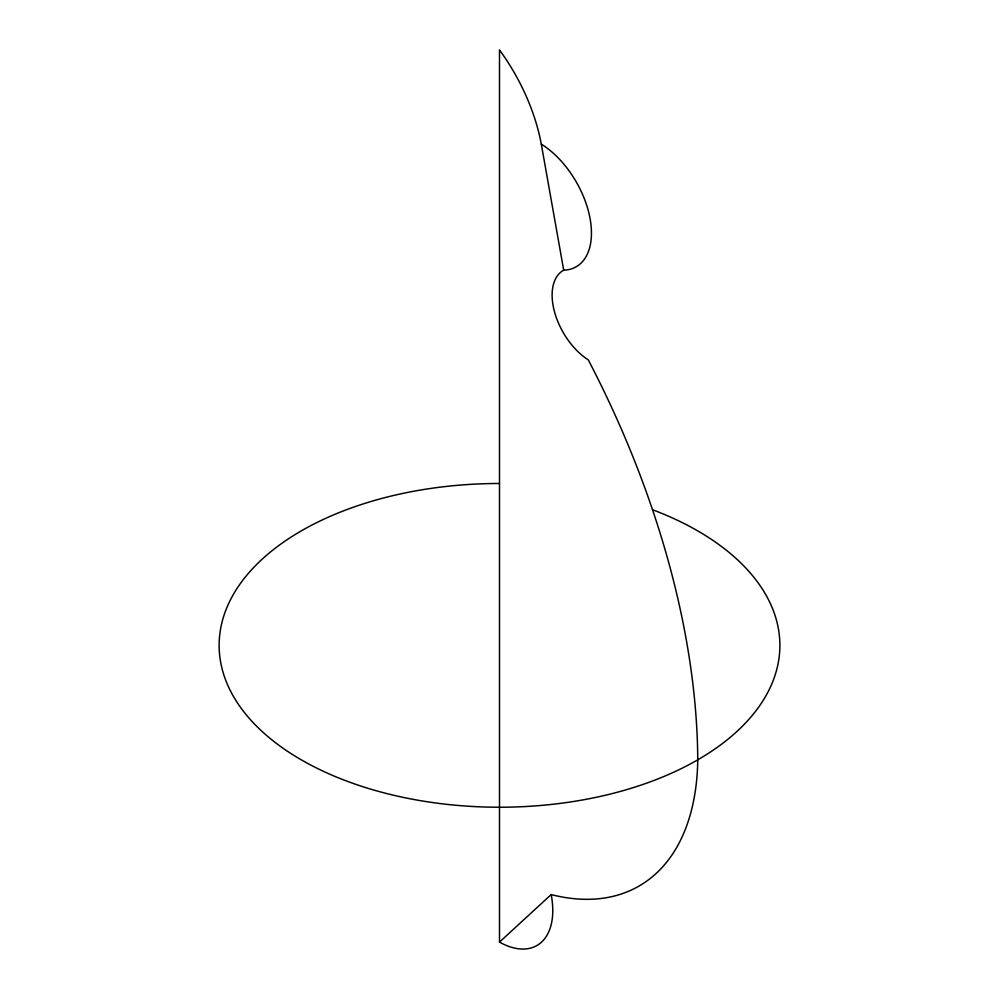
<?xml version="1.0" encoding="UTF-8"?>
<svg xmlns="http://www.w3.org/2000/svg" width="999" height="999" viewBox="0 0 999 999"><rect width="100%" height="100%" fill="white"/><g stroke="black" fill="none" stroke-linecap="round" stroke-linejoin="round"><path stroke-width="1.5" d="M499.5 942.094L551.173 894.58A283.479 163.674 60 0 0 697.752 759.814A637.674 368.156 60 0 0 588.274 359.877A53.859 31.094 60 0 1 554.545 311.95A53.859 31.094 60 0 1 563.711 270.192A73.526 42.458 60 0 0 590.134 218.943A73.526 42.458 60 0 0 541.296 144.143A144.755 83.579 60 0 0 499.5 49.95L499.5 942.094A76.311 44.056 60 0 0 551.173 894.58M541.296 144.143L563.711 270.192M653.334 510.039A280.369 161.863 0 0 1 671.403 773.238A280.369 161.863 0 0 1 234.266 697.814A280.369 161.863 0 0 1 499.5 483.491"/></g></svg>
